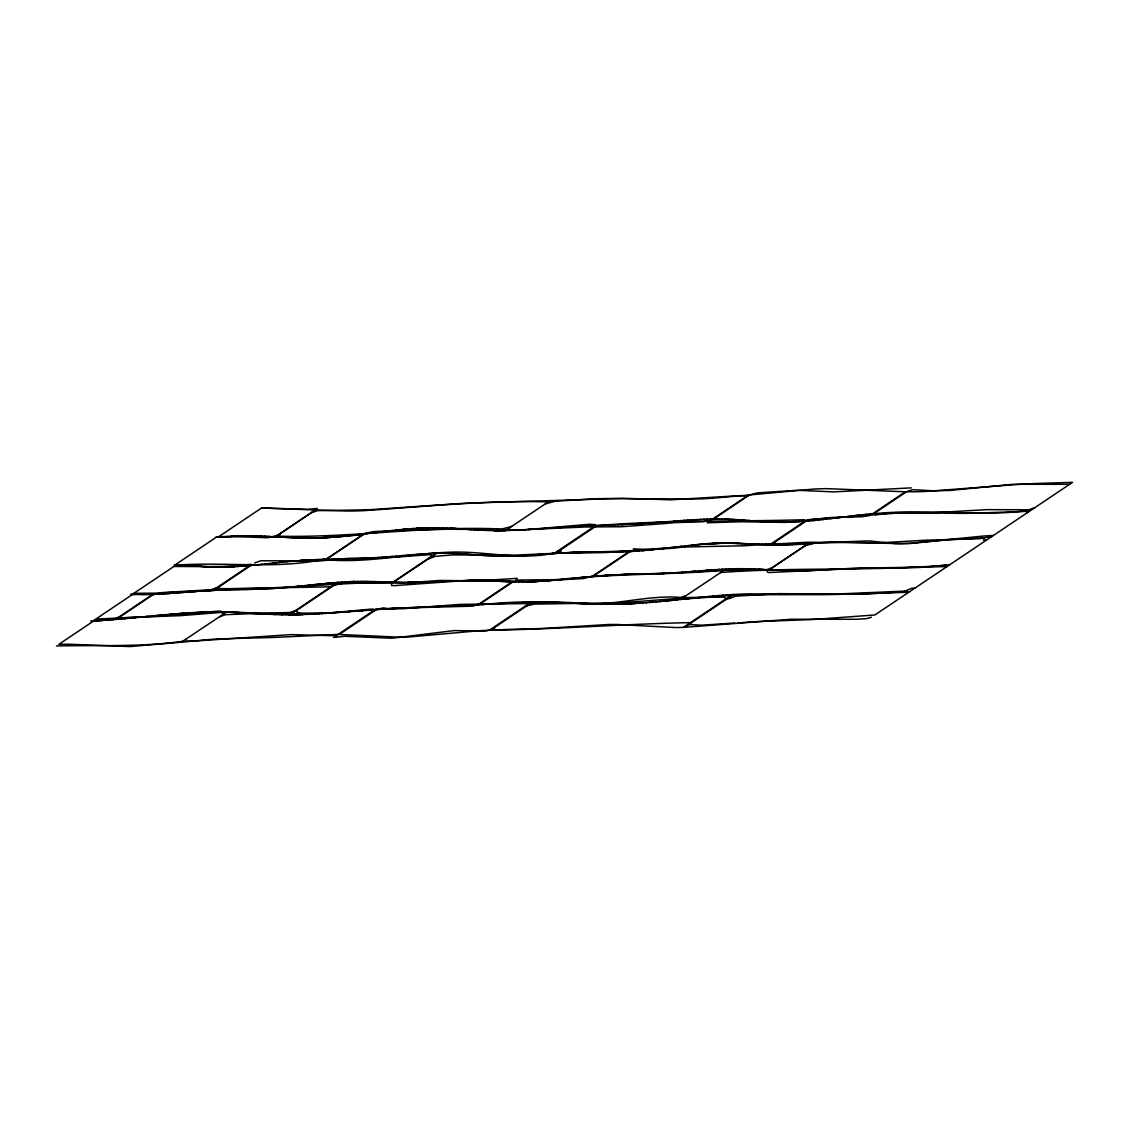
<?xml version="1.0" encoding="UTF-8"?>
<svg xmlns="http://www.w3.org/2000/svg" width="1129" height="1129" viewBox="0 0 1129 1129"><rect width="100%" height="100%" fill="white"/><g stroke="black" fill="none" stroke-linecap="round" stroke-linejoin="round"><path stroke-width="1.5" d="M1027.432 512.622L1027.446 510.618C976.895 517.491 925.949 507.486 875.342 514.641L873.775 513.709M481.97 602.674L481.956 604.678C517.378 600.727 553.21 601.235 588.717 603.592M725.354 599.936L725.382 597.918L723.59 597.114L690.256 597.481L622.898 602.674L534.271 604.114L525.013 606.315M906.897 593.501L906.968 591.441L904.47 591.13L831.254 594.235L778.516 593.614L736.009 596.126L729.249 598.652L726.116 598.765M391.636 583.495L391.551 585.556L394.43 585.626L474.533 579.897L489.393 579.925A193.073 43.424 -7.9 0 0 497.579 580.433L528.4 581.76A96.487 21.705 -7.9 0 0 537.856 581.407M186.384 638.986L186.186 641.131L192.057 641.187L291.31 634.611L337.204 635.825M684.597 596.606L684.301 598.807L687.335 598.779L737.689 594.997L776.964 594.658A121.861 27.406 -7.9 0 0 785.84 594.701L867.411 593.981L903.468 591.794L911.724 588.265L914.857 588.153M297.167 610.013L296.828 612.243L301.514 613.103L322.188 613.23L349.383 611.65M279.95 533.848L279.427 536.204C353.687 537.898 427.651 525.465 501.784 529.049L511.62 526.439M328.708 557.472L328.073 559.885C368.463 563.188 409.291 553.52 449.85 552.208C485.456 550.698 521.598 561.311 556.766 552.476M594.291 527.314L595.181 524.703L589.931 524.237L525.041 529.755A36.269 8.157 -7.9 0 1 516.038 529.797L448.34 529.205L398.678 530.531A126.462 28.451 -7.9 0 1 389.237 530.856L373.247 531.59L364.441 533.495M175.178 564.825L216.26 537.263M275.109 536.882L315.203 509.983L261.505 508.008L218.038 537.164L222.653 536.981M115.285 619.482L152.937 594.221M116.372 619.285L153.77 594.193M250.003 565.403L212.774 590.382L206.311 590.721M226.364 612.172L181.289 642.203L130.061 646.564L70.873 644.278A124.317 27.971 -7.9 0 0 61.926 644.278L58.863 644.334L93.82 620.879A195.712 44.031 -7.9 0 0 103.656 620.273A195.769 44.045 -7.9 0 1 90.63 621.049M325.928 559.335L363.594 534.059M392.878 582.211L435.907 553.337M393.598 582.183L436.627 553.309M493.542 530.574A125.178 28.154 -7.9 0 0 505.566 530.503L550.176 500.641L606.527 498.835A325.378 73.202 -7.9 0 1 621.642 498.693L698.809 498.947A152.457 34.293 -7.9 0 0 711.693 498.298L749.402 494.996L713.5 519.086L710.451 519.128M478.117 604.636L512.185 581.774M513.159 581.745L479.077 604.608L482.295 604.452M489.436 630.194L530.715 602.505A224.516 50.509 -7.9 0 1 545.801 602.378M490.663 630.081L531.759 602.519L528.697 602.576M804.808 521.231L769.978 544.601L764.206 544.474M768.934 569.835L808.054 543.599M769.244 569.835L808.364 543.585L821.249 542.936M865.788 514.387L873.832 513.667L906.474 491.75L912.43 491.764A138.02 31.047 -7.9 0 0 924.75 491.496L1015.479 484.637A251.894 56.662 -7.9 0 1 1035.039 483.522L1072.55 482.351L874.89 614.966L817.989 619.144A179.68 40.418 -7.9 0 1 808.195 619.708L757.742 621.543A159.118 35.789 -7.9 0 0 747.892 622.164L737.773 622.954M94.356 620.061L112.956 619.581L120.704 616.392M427.651 559.335L435.06 556.357L452.094 554.932L514.358 555.172L568.804 552.645A154.221 34.689 -7.9 0 1 578.274 552.293M216.613 587.8L209.754 590.411L157.989 593.134L133.857 593.318M771.855 567.873L765.25 570.3L720.528 570.314L671.572 573.137L622.065 574.351M479.416 603.775L472.896 606.146L389.053 608.39L341.635 612.2M545.236 503.943L555.299 501.205L597.82 498.679L622.234 498.298L670.668 499.822L739.467 495.659L747.906 495.998M254.66 562.919L260.841 560.76L320.227 560.93L347.93 558.347L394.36 557.204L431.066 554.579L431.363 556.371M805.189 545.716L815.18 543.007L836.97 542.4A134.153 30.173 -7.9 0 1 846.016 542.315L900.674 543.656A86.806 19.532 -7.9 0 0 910.214 543.261L983.599 536.035A108.257 24.358 -7.9 0 1 993.407 535.456M151.484 595.209L161.235 592.654L226.661 588.773L330.98 586.798M333.845 585.415L343.244 583.114L402.898 583.086L439.633 580.461L477.779 580.856L517.308 578.344M219.562 616.73L225.617 614.67L260.39 613.343L298.07 614.063L326.239 613.174M1034.714 507.74L1028.646 509.814L987.183 509.631L928.447 513.032L895.311 513.258L808.195 519.693M311.463 512.693L317.475 510.661L360.292 509.941A39.882 8.976 -7.9 0 1 369.592 509.715L449.286 504.254A267.22 60.105 -7.9 0 1 468.888 503.111L550.077 500.641M295.615 610.521L289.673 612.511L261.646 613.301L228.016 611.876L180.626 615.644L117.515 617.986M906.672 491.637L912.542 489.69L934.643 490.861L950.195 490.423L1013.023 484.285L1069.615 484.327M686.206 595.66L680.604 597.439C644.998 594.517 609.477 607.797 573.574 603.084M594.277 575.564L583.905 578.528L525.465 581.731M182.63 641.314C141.111 647.213 98.463 645.04 56.45 645.943M491.623 629.446L486.303 631.012L454.14 630.589L392.045 638.238L344.303 636.262L333.535 637.49M871.475 617.253L866.409 618.664L856.572 619.256L790.977 619.256L683.482 627.371L732.326 594.588A144.808 32.572 -7.9 0 1 748.372 593.84L818.934 594.503A306.284 68.897 -7.9 0 0 836.942 594.418L908.746 592.259M992.038 536.374L979.633 538.702L926.782 540.156L881.213 542.724L807.376 542.245L774.931 544.009L774.607 542.23M489.704 630.01L494.276 628.938L495.899 629.855L502.01 629.756M720.471 572.544C795.479 566.716 871.165 571.584 946.257 565.093L947.302 566.391M396.462 582.254C337.515 582.31 278.538 589.846 219.449 588.534L218.532 587.151M595.251 525.804C664.614 519.777 734.527 521.81 804.074 519.735L804.878 521.189M707.163 522.783L741.527 521.739L785.219 522.431L831.367 517.477L862.302 516.729L870.261 515.388M515.671 580.066L555.031 579.657L585.725 577.074M770.768 544.079L744.378 545.773L676.779 547.128L606.061 552.561L566.278 553.252L560.831 552.9L561.042 550.754L557.909 550.867M251.527 564.373L224.685 566.391L203.333 566.702A53.289 11.982 -7.9 0 0 194.611 566.56L173.908 566.448M370.397 533.17L381.898 531.787M378.243 532.239L366.742 533.636M845.212 516.856L825.934 519.114M363.086 534.073L367.25 533.608M381.39 531.801L385.539 531.336M848.867 516.405L829.561 518.691M359.445 534.511L363.383 534.073M847.808 516.447L859.734 515.12M385.031 531.35L389.166 530.898M851.449 516.009L863.304 514.725M317.461 508.473L307.271 509.306L261.519 507.994M355.833 534.934L364.173 534.045L326.521 559.307L322.485 559.419M388.658 530.926L396.335 530.094M388.955 530.912L392.765 530.489M666.35 548.115L681.902 546.408M691.583 622.587C623.518 623.928 555.553 629.446 487.432 630.264A140.476 31.598 -7.9 0 0 477.525 630.899L408.881 636.954A85.592 19.249 -7.9 0 1 399.581 637.193L338.15 634.385L375.011 609.66L379.302 609.406M822.335 519.523L826.992 519.086M662.765 548.525L667.493 548.073M677.174 546.859L681.591 546.422M352.248 535.344L356.933 534.906M659.181 548.92L663.908 548.482M680.773 546.45L689.043 545.617M946.991 566.603L851.972 568.324L803.34 570.964A118.644 26.687 -7.9 0 1 794.379 570.964L766.21 569.665M818.779 519.919L823.394 519.495M684.343 546.041L688.732 545.632M181.6 642.203L209.458 639.508A124.444 27.999 -7.9 0 1 219.351 638.873L268.956 637.603A208.061 46.797 -7.9 0 0 278.44 637.236L339.406 634.343L376.253 609.618L371.893 609.9M348.692 535.725L353.349 535.301M265.033 563.964L276.591 562.792M862.246 514.753L866.846 514.344M655.639 549.301L660.324 548.877M692.077 598.257L680.392 599.428L725.848 569.072L722.094 569.256M684.978 599.019L688.535 598.638M395.842 530.108L399.878 529.713M272.117 563.202L275.801 562.821M261.491 564.331L265.964 563.921M307.751 585.302L311.435 584.921M304.209 585.683L323.543 583.778M949.503 564.909L925.413 567.068A110.882 24.951 -7.9 0 1 915.675 567.605L867.128 568.169A180.471 40.602 -7.9 0 0 857.786 568.437L768.172 572.544L766.958 571.359M676.85 599.809L681.436 599.4M691.033 598.299L695.619 597.89M275.659 562.821L280.133 562.425M819.823 519.89L811.751 520.638M300.681 586.05L305.888 585.626M314.822 584.554L330.501 583.114M687.9 545.66L692.571 545.251M652.11 549.668L656.768 549.273M673.321 600.176L677.075 599.795M694.575 597.918L699.147 597.523M677.894 599.767L662.794 601.235M345.178 536.092L349.792 535.696M257.976 564.698L262.422 564.302M279.188 562.454L283.647 562.059M297.167 586.403L300.822 586.036M302.36 585.993L293.667 586.755M96.515 619.073L157.552 616.124L218.744 611.071L221.397 611.297L222.907 614.289M567.859 578.923L579.008 577.808M578.415 577.836L586.022 577.117M673.533 600.176L666.293 600.896M698.103 597.551L706.161 596.804M564.345 579.276L568.437 578.895M701.617 597.199L709.647 596.465M399.37 529.741L403.378 529.374M282.716 562.101L287.147 561.72M258.908 564.655L251.005 565.361L213.776 590.34L221.82 590.015M816.295 520.257L808.293 520.949M691.428 545.293L696.071 544.912M648.611 550.021L653.239 549.64M141.294 617.041L148.322 616.349M153.346 615.954L137.794 617.38M581.929 577.483C628.063 573.814 674.493 574.449 720.612 570.582L721.629 571.909M560.859 579.614L564.937 579.248M151.766 616.011L163.79 614.952M134.323 617.704L139.375 617.323M667.338 600.854L659.322 601.559M341.706 536.43L346.264 536.049M290.195 587.08L293.808 586.741M295.346 586.699L286.752 587.39M155.252 615.658L167.247 614.628M135.903 617.662L127.379 618.367M585.429 577.131L589.493 576.778M557.387 579.939L561.438 579.6M286.202 561.748L290.619 561.395M251.146 565.361L255.408 565.008M869.302 514.02L872.773 513.695L905.43 491.792L826.64 488.645A120.309 27.068 -7.9 0 0 814.122 489.04L748.541 495.024L712.639 519.114L718.637 519.1M325.35 583.495L328.962 583.171M708.617 596.507L713.119 596.14M402.87 529.388L410.25 528.767M403.166 529.374L406.835 529.049M694.928 544.94L699.528 544.587M649.754 549.978L641.738 550.627M132.432 617.986L123.936 618.678M588.915 576.792L592.951 576.453L630.222 551.446L625.297 551.658M553.93 580.25L557.966 579.925M712.074 596.183L716.562 595.83M655.878 601.884L660.366 601.531M338.263 536.727L363.326 534.61M289.673 561.423L297.463 560.803M251.936 565.333L243.172 565.982M395.912 556.16L403.138 555.539M402.785 555.553L406.567 555.242M165.667 614.684L174.106 614.035M873.832 513.667L883.979 512.848A98.279 22.1 -7.9 0 1 893.716 512.326L957.801 513.342A195.557 43.989 -7.9 0 0 969.769 513.3L1020.023 511.592A412.043 92.691 -7.9 0 1 1029.394 511.31M396.265 556.145L389.053 556.766M328.821 583.171L333.93 582.818M596.013 576.171L592.048 576.482L629.319 551.488A107.495 24.175 -7.9 0 0 639.183 550.867M120.507 618.974L125.517 618.621M652.463 602.18L656.923 601.842M406.214 555.256L409.982 554.946M389.195 556.752L392.836 556.456M698.385 544.63L702.944 544.305M642.57 550.599L646.296 550.303M283.337 587.687L288.431 587.334M554.522 580.235L547.142 580.814M169.11 614.374L177.507 613.753M117.091 619.271L122.087 618.918M715.518 595.872L719.977 595.547M293.117 561.113L296.659 560.831M804.892 521.231L809.352 520.921M385.652 557.049L389.406 556.752M244.301 565.939L248.507 565.643M409.629 554.96L413.383 554.664M332.251 582.874L337.317 582.536L289.49 614.628L284.988 614.67M595.491 576.185L599.414 575.889M699.232 570.935L691.922 571.5M112.985 619.567L118.672 619.214M649.062 602.449L652.675 602.166M653.493 602.138L645.689 602.717M334.876 537.009L339.349 536.684M808.477 543.303C766.944 549.16 725.199 537.644 683.948 546.845A43.057 9.681 -7.9 0 1 672.912 548.242L649.994 549.611L633.242 548.849M702.083 570.681L712.724 569.877M692.232 571.486L695.831 571.203M698.696 570.949L702.619 570.653M718.933 595.576L723.364 595.265M382.279 557.317L386.005 557.034M413.031 554.678L416.77 554.395M642.881 550.585L638.365 550.896A107.495 24.175 -7.9 0 1 628.5 551.516M285.016 587.63L279.95 587.955A130.343 29.326 -7.9 0 1 270.014 588.618M547.367 580.8L551.107 580.518M688.535 571.768L692.444 571.486M175.926 613.809L184.225 613.245M660.282 522.191L674.888 521.118M296.532 560.831L300.836 560.534A123.88 27.872 -7.9 0 1 310.729 559.899L313.947 559.744M701.801 544.333L706.302 544.037M182.997 592.358L189.037 592.005M598.892 575.903L602.787 575.621A136.27 30.652 -7.9 0 1 612.68 574.986M705.47 570.399L709.153 570.131M685.162 572.022L689.057 571.754M109.612 619.821L113.747 619.539M348.367 611.678L358.472 610.902M355.861 611.128L362.861 610.606M734.683 623.025L701.645 625.184L687.744 624.506M409.742 528.781L413.609 528.513M342.68 536.458L313.396 538.11A93.298 20.985 -7.9 0 0 304.477 538.081L260.926 536.388M656.923 522.445L661.227 522.148M673.745 521.146L678.247 520.864M661.411 522.148L653.564 522.685M801.449 521.485L805.951 521.203L771.121 544.559L767.903 544.517M245.106 565.925L236.511 566.448M382.618 557.303L375.59 557.797M179.638 592.612L184.126 592.316M185.678 592.259L172.935 593.106M186.356 592.104L192.396 591.751M342.383 612.172L346.024 611.904M361.844 610.634L366.219 610.352M338.277 612.44L342.651 612.158M722.334 595.308L726.737 595.011M677.104 520.906L681.591 520.61M416.418 554.41L420.115 554.156M189.728 591.85L195.754 591.511M174.064 593.064L178.946 592.767M335.638 582.592L339.137 582.338M708.843 570.145L712.512 569.891M681.817 572.276L685.698 572.008M179.299 613.541L182.686 613.287M106.267 620.075L110.374 619.807M365.203 610.38L369.578 610.097M334.932 612.694L339.307 612.412M331.531 537.249L335.962 536.967M650.233 522.925L654.707 522.642M535.188 554.833L549.131 553.845M193.073 591.596L200.863 591.088M194.202 591.554L202.401 591.046M543.811 581.054L547.734 580.786M368.548 610.14L372.923 609.858M642.359 602.942L646.734 602.674M680.448 520.652L684.922 520.384M375.717 557.797L379.273 557.557M548.539 553.873L555.764 553.393M175.602 593.021L166.302 593.558M712.201 569.891L716.054 569.651M678.487 572.516L682.339 572.262M107.029 620.047L102.937 620.301A195.712 44.031 -7.9 0 1 93.1 620.908L132.799 594.263L136.426 594.32M331.601 612.934L335.948 612.652M725.693 595.039L730.068 594.771M537.884 528.894L554.889 527.737M646.903 523.15L651.377 522.882M531.858 555.059L535.767 554.805M182.644 613.301L187.541 613.019M328.271 613.16L332.618 612.892M413.101 528.527L416.911 528.287A85.621 19.264 -7.9 0 1 429.613 527.779M554.494 527.751L564.796 527.102M534.567 529.106L538.293 528.88M683.779 520.427L688.238 520.159M648.046 523.122L643.601 523.376A275.067 61.883 -7.9 0 1 630.518 524.138M419.762 554.17L423.431 553.93M551.869 553.633L555.397 553.408L596.945 525.535L593.374 525.662M705.159 544.079L709.619 543.811A87.074 19.588 -7.9 0 1 719.244 543.359M342.44 582.127L338.39 582.366L290.195 614.698A154.052 34.66 -7.9 0 0 302.445 614.472L306.608 614.331M378.328 609.434L382.618 609.18A377.693 84.957 -7.9 0 1 399.003 608.192M218.476 536.882L235.284 536.501M557.797 527.525L561.296 527.314M531.265 529.332L534.977 529.092M798.147 521.711L802.592 521.443M237.64 566.419L241.747 566.165M375.943 557.782L372.288 558.008A144.357 32.473 -7.9 0 1 362.578 558.516M528.555 555.27L532.451 555.045M167.431 593.515L172.285 593.247M199.734 591.13L205.704 590.82M715.518 569.665L719.356 569.439M675.17 572.728L679.009 572.488M324.969 613.372L371.046 609.11L373.784 609.279L374.207 611.001M729.024 594.814L733.37 594.56L684.513 627.329A88.485 19.899 -7.9 0 1 675.269 627.541L617.196 624.492A101.384 22.806 -7.9 0 0 608.206 624.52L549.244 628.077A197.109 44.341 -7.9 0 1 539.591 628.543L502.222 629.615M639.056 603.168L643.403 602.914M687.095 520.201L691.527 519.947M555.186 553.408L559.067 553.182M540.523 581.252L544.404 581.026M561.099 527.314L564.585 527.102M531.674 529.318L527.991 529.529L585.485 526.961A114.382 25.727 -7.9 0 0 594.517 526.904L621.627 526.721L665.122 523.546A123.484 27.773 -7.9 0 1 675.495 522.586L703.663 521.697L713.33 519.199M529.148 555.256L522.021 555.666M154.391 593.783L132.319 594.588M675.707 572.713L671.896 572.925A169.294 38.076 -7.9 0 1 662.215 573.433M185.96 613.075L190.829 612.807M321.68 613.583L325.999 613.343M564.387 527.116L568.07 526.904A320.523 72.101 -7.9 0 1 581.026 526.199M423.079 553.944L426.706 553.732M562.341 552.984L554.043 553.45L595.59 525.578L612.511 524.957M203.037 590.919L208.978 590.622A174.614 39.275 -7.9 0 1 218.659 590.142M163.028 593.755L168.969 593.459M528.386 529.515L512.157 530.15L509.631 529.84L509.32 528.047M690.383 519.989L694.787 519.763M341.692 582.141L345.714 581.929A97.362 21.903 -7.9 0 1 355.212 581.548M718.82 569.453L722.616 569.242M318.42 613.767L322.711 613.541M640.101 603.126L635.782 603.352A133.448 30.017 -7.9 0 1 623.039 603.902M238.445 566.391L233.251 566.645A85.522 19.235 -7.9 0 1 223.796 566.984M189.249 612.864L194.089 612.624M216.994 536.769L248.324 535.753L265.047 536.543M521.471 529.896L525.126 529.713M794.901 521.88L799.29 521.669M560.605 553.041L631.153 550.825M522.233 555.651L525.86 555.454M159.782 593.939L164.157 593.713M165.695 593.671L156.564 594.08M541.101 581.237L537.277 581.435A96.487 21.705 -7.9 0 1 527.822 581.774M693.658 519.792L701.236 519.439M694.603 519.763L698.032 519.58M266.783 588.788L271.694 588.562A130.343 29.326 -7.9 0 0 281.629 587.899M315.174 613.95L319.436 613.739M426.353 553.746L429.937 553.563M615.926 574.816L612.158 575A136.27 30.652 -7.9 0 0 602.251 575.649M401.261 608.051L404.718 607.882M405.466 607.854L398.029 608.221A377.693 84.957 -7.9 0 0 381.644 609.208M627.301 524.308L631.661 524.11A275.067 61.883 -7.9 0 0 644.744 523.334M518.253 530.066L521.88 529.882M313.156 559.772L309.783 559.928A123.88 27.872 -7.9 0 0 299.905 560.563M518.804 555.821L522.6 555.637M804.822 543.755L808.364 543.585M192.509 612.68L197.307 612.468A130.766 29.41 -7.9 0 1 212.887 612.017M477.892 604.65L488.744 604.128M311.957 614.105L316.191 613.908M628.444 524.265L620.894 524.604M801.604 543.924L805.132 543.755M404.492 607.882L408.684 607.684M468.253 605.116L478.865 604.622M487.545 604.17L495.165 603.817M580.631 526.213L584.243 526.058M798.401 544.065L801.915 543.91M263.579 588.943L268.462 588.731M407.71 607.727L411.902 607.543M465.035 605.271L469.227 605.088M493.98 603.86L501.586 603.507M461.846 605.412L466.023 605.229M215.456 537.291L219.463 537.122M621.839 524.576L625.226 524.42M515.05 530.207L518.648 530.051M174.487 565.29C225.419 561.311 277.805 570.018 327.664 558.545M615.39 574.83L619.115 574.661M410.928 607.571L415.091 607.388M458.642 605.567L462.819 605.384M500.401 603.549L504.776 603.366M308.753 614.247L312.973 614.063M583.834 526.072L587.433 525.916M429.584 553.577L433.127 553.422M313.015 559.772L317.136 559.603M437.869 581.633L445.588 581.308M725.312 569.101L728.812 568.945M439.195 581.59L431.49 581.915M414.117 607.43L418.294 607.247M503.59 603.408L507.965 603.239M417.321 607.289L421.47 607.12M452.263 605.836L459.616 605.525M221.228 537.023L225.828 536.839M587.024 525.931L590.608 525.775M617.704 524.745L622.037 524.562M515.614 555.962L519.382 555.807M795.211 544.206L798.711 544.051M444.247 581.364L448.763 581.181M432.252 581.887L436.006 581.731M449.074 605.977L453.237 605.807M420.496 607.148L427.835 606.852M442.723 606.245L450.048 605.948M700.093 519.481L704.411 519.312M590.199 525.789L593.783 525.648M614.529 524.872L618.847 524.703M359.403 558.657L362.931 558.516A144.357 32.473 -7.9 0 0 372.641 557.994M447.423 581.223L451.939 581.054M260.404 589.07L265.259 588.886M618.593 574.689L622.291 574.534M659.04 573.56L662.737 573.405A169.294 38.076 -7.9 0 0 672.418 572.911M153.389 594.207L159.245 593.995M506.78 603.267L511.141 603.098M426.861 606.88L431.01 606.725M439.548 606.372L443.697 606.202M430.036 606.753L440.522 606.329M224.417 536.896L229.004 536.712M611.368 524.999L615.672 524.83M511.889 530.32L515.459 530.193M792.05 544.319L795.536 544.192M622.135 551.785L627.018 551.601M428.328 582.028L432.83 581.858M509.955 603.14L514.302 602.985M305.592 614.374L309.783 614.218M316.205 559.631L320.297 559.49M450.598 581.096L455.1 580.927M227.578 536.769L232.151 536.6M356.256 558.756L359.756 558.643M728.501 568.96L731.959 568.833A100.904 22.707 -7.9 0 1 741.118 568.691M625.438 574.435L595.449 576.213L595.152 574.407M655.878 573.673L659.562 573.532M425.181 582.141L429.669 581.985M220.141 590.072L224.967 589.902M257.257 589.183L262.083 589.013M513.116 603.027L517.449 602.872M748.188 495.264L757.742 492.851L797.356 490.282L833.71 491.891L911.272 487.869M703.268 519.34L707.544 519.199M277.438 535.315L267.813 537.785L231.318 536.261M432.774 553.436L436.26 553.323M512.467 556.061L516.207 555.934M986.675 539.972L983.528 540.085L983.867 537.856L948.162 539.803L909.791 543.543L894.817 543.585L869.005 540.904L821.813 542.569M453.759 580.969L458.233 580.828M374.842 609.773L383.677 607.854L387.967 608.968L403.251 608.714L460.42 604.368L530.207 603.549M508.756 530.432L512.298 530.305M788.917 544.418L792.375 544.305M652.76 573.772L656.415 573.645M422.048 582.239L426.522 582.098M156.07 594.122L150.27 594.306A103.459 23.272 -7.9 0 1 141.153 594.433M516.263 602.914L520.596 602.773M319.352 559.518L323.416 559.391M619.002 551.883L623.857 551.728M624.916 574.449L628.557 574.336M223.288 589.959L228.1 589.804M254.138 589.267L258.936 589.126M233.858 536.557L238.388 536.416M353.137 558.855L356.609 558.742M456.892 580.87L461.352 580.729M519.396 602.801L523.701 602.674M722.348 543.275L718.115 543.402A87.074 19.588 -7.9 0 0 708.476 543.853M785.812 544.503L789.242 544.418M628.034 574.351L631.661 574.252M649.641 573.857L653.282 573.744M418.944 582.324L423.389 582.197M226.421 589.86L231.205 589.719M706.401 519.241L710.635 519.128A114.368 25.727 -7.9 0 1 719.681 519.058M505.665 530.503L509.165 530.418M315.555 537.968L319.747 537.841A93.679 21.07 -7.9 0 0 332.618 537.206M581.379 552.222L576.552 552.349A154.221 34.689 -7.9 0 0 567.068 552.716M350.046 558.926L353.49 558.841M513.06 556.047L509.377 556.145A99.662 22.425 -7.9 0 1 500.359 556.188M646.55 573.927L650.177 573.842M251.033 589.352L255.817 589.211M522.515 602.717L526.806 602.604M619.948 603.987L624.083 603.874A133.448 30.017 -7.9 0 0 636.827 603.323M236.977 536.458L241.479 536.346M615.912 551.954L620.724 551.813M631.139 574.266L634.752 574.181M460.011 580.786L464.442 580.659M229.526 589.775L234.282 589.648M436.048 553.323L439.717 553.238M325.575 559.335L329.005 559.264M634.23 574.195L637.843 574.111M640.383 574.068L647.086 573.913M252.713 589.296L244.88 589.479M525.62 602.632L529.882 602.533A224.516 50.509 -7.9 0 1 544.982 602.406M786.137 544.488L782.75 544.559A135.155 30.398 -7.9 0 1 773.746 544.601M579.657 552.279L584.455 552.152M346.97 558.996L350.399 558.911M637.306 574.125L640.919 574.04M358.302 581.491L354.464 581.576A97.362 21.903 -7.9 0 0 344.952 581.957M420.284 582.282L415.867 582.395A156.564 35.225 -7.9 0 1 406.807 582.465M232.602 589.705L237.358 589.592M249.636 589.366L241.818 589.536M240.054 536.388L244.541 536.289A170.691 38.4 -7.9 0 1 256.523 536.261L262.351 536.346M235.679 589.648L240.435 589.536M238.755 589.592L243.497 589.479M616.886 604.043L620.992 603.944M617.634 551.898L609.815 552.039M328.666 559.278L335.13 559.165M343.908 559.038L347.323 558.982M463.102 580.715L467.491 580.616A149.959 33.729 -7.9 0 1 476.494 580.574M312.507 538.011L316.642 537.926M721.219 543.317L725.411 543.232M582.719 552.208L590.523 552.081M331.728 559.222L334.918 559.165M340.859 559.095L344.26 559.024M432.647 527.737L429.105 527.793A85.621 19.264 -7.9 0 0 416.403 528.316M334.777 559.18L341.212 559.081M220.748 567.026L225.729 566.913A85.522 19.235 -7.9 0 0 235.185 566.575M782.439 522.247L786.617 522.162A84.153 18.925 -7.9 0 0 796.03 521.852M439.125 553.266L442.751 553.21M610.944 552.01L614.571 551.954M357.54 581.52L361.322 581.449M613.851 604.071L617.916 604.001M585.768 552.166L589.945 552.095M606.795 552.067L611.537 551.982M588.802 552.137L593.544 552.053M521.739 581.844L525.352 581.802M215.907 611.989L211.306 612.059A130.766 29.41 -7.9 0 0 195.769 612.511M309.501 538.025L313.594 537.968M725.1 543.232L731.38 543.218M724.268 543.261L731.07 543.232M603.789 552.081L608.517 552.01M610.845 604.086L614.882 604.043M591.808 552.109L596.535 552.039M600.797 552.095L605.511 552.025M432.153 527.751L435.639 527.723M599.527 552.039L602.519 552.025M594.814 552.109L601.94 552.053M217.756 567.026L222.681 566.956M360.574 581.477L364.328 581.449M779.462 522.247L783.582 522.205M442.159 553.224L445.729 553.196M518.775 581.844L522.332 581.83M607.868 604.086L611.89 604.057M214.327 612.045L218.885 611.989M306.523 538.011L310.588 537.997M744.082 568.706L740.807 568.706A100.904 22.707 -7.9 0 0 731.648 568.847M403.857 582.451L408.148 582.423A156.564 35.225 -7.9 0 0 417.208 582.352M363.566 581.477L367.278 581.463M138.19 594.404L142.282 594.39A103.459 23.272 -7.9 0 0 151.399 594.277M548.765 602.392L544.757 602.406A224.516 50.509 -7.9 0 0 529.67 602.533M435.131 527.751L438.588 527.751M214.82 566.998L219.689 566.97M604.918 604.057L608.912 604.043M217.304 612.045L221.834 612.017M479.43 580.602L475.902 580.602A149.959 33.729 -7.9 0 0 466.912 580.631M547.72 602.434L551.7 602.42M722.616 519.086L718.552 519.1A114.368 25.727 -7.9 0 0 709.506 519.171M776.526 522.205L780.591 522.205M307.624 537.983L297.83 537.841M303.602 537.983L306.82 538.011M770.811 544.573L774.057 544.601A135.155 30.398 -7.9 0 0 783.06 544.559M445.151 553.224L448.665 553.238M515.84 581.816L519.354 581.816M400.922 582.423L405.184 582.409M282.067 614.628L286.54 614.613M258.654 536.317L255.098 536.303A170.691 38.4 -7.9 0 0 243.116 536.346M730.237 543.261L734.302 543.261M366.53 581.491L370.199 581.506M601.997 604.015L605.963 604.029M743.771 568.72L749.882 568.818M550.656 602.463L577.427 603.168M224.742 612.059L220.282 612.073L230.499 612.2M490.635 530.517L494.05 530.545A125.178 28.154 -7.9 0 0 506.074 530.489M497.437 556.145L500.937 556.174A99.662 22.425 -7.9 0 0 509.955 556.117M482.337 580.659L475.154 580.631A149.959 33.729 -7.9 0 0 466.164 580.659M139.333 594.362L132.418 594.277L176.082 564.994L183.575 565.192M258.033 536.346L261.547 536.374M516.433 581.788L506.469 581.618M512.947 581.76L516.052 581.802M398.015 582.366L402.249 582.381M599.104 603.973L603.041 603.987M283.605 614.585L273.43 614.43M279.159 614.585L282.335 614.628M721.487 519.128L728.374 519.227M438.08 527.779L441.481 527.808M216.754 566.941L209.077 566.857M369.451 581.534L373.092 581.562M553.577 602.505L556.696 602.547M777.669 522.162L770.797 522.05M733.158 543.303L737.181 543.331M448.298 553.252L451.558 553.295M448.086 553.252L454.394 553.393M480.996 580.701L485.216 580.729M399.341 582.324L392.257 582.225M556.47 602.561L559.575 602.618M596.225 603.902L600.134 603.93M487.756 530.447L491.143 530.503M765.025 544.446L768.214 544.517M746.692 568.762L752.718 568.917M301.796 537.884L294.994 537.757M494.573 556.075L498.03 556.131M372.344 581.59L375.957 581.633M559.349 602.632L562.44 602.688M593.36 603.817L597.255 603.86M226.096 612.172L229.229 612.243M724.381 519.185L733.977 519.467M440.973 527.836L444.346 527.892M736.87 543.345L740.031 543.416M736.037 543.374L742.868 543.515M264.426 536.444L270.918 536.6M263.805 536.458L270.113 536.628M213.861 566.885L203.474 566.617M483.875 580.772L490.917 580.899M375.209 581.661L378.822 581.717M562.228 602.703L565.29 602.787M273.698 614.416L277.819 614.458M761.355 544.39L765.335 544.446M510.661 581.661L500.824 581.407M389.42 582.141L393.019 582.197M590.509 603.733L594.39 603.789M774.776 522.106L762.484 521.626M484.92 530.362L488.264 530.432M298.931 537.813L289.377 537.531M486.74 580.856L490.325 580.927M378.06 581.745L381.658 581.816M386.57 582.042L390.168 582.112M565.079 602.787L568.127 602.872M380.91 581.844L387.318 582.014M567.915 602.886L570.964 602.971M587.673 603.634L591.554 603.69M228.947 612.257L236.144 612.412M758.533 544.291L762.498 544.347M491.75 555.962L495.165 556.047M174.388 564.853L178.001 564.923M507.81 581.576L501.572 581.379M584.85 603.521L587.884 603.62M130.724 594.136L133.561 594.249M270.593 614.331L274.968 614.374M727.231 519.269L732.933 519.509M292.171 537.644L295.29 537.743M489.577 580.955L496.548 581.125M570.752 602.985L573.786 603.084M582.028 603.422L585.062 603.521M443.838 527.92L447.155 528.005M269.492 536.656L276.534 536.839M210.996 566.8L204.603 566.575M492.399 581.054L495.956 581.139M576.383 603.196L582.239 603.408M231.784 612.355L238.939 612.539M485.428 530.334L479.331 530.108M741.725 543.557L745.676 543.628M755.71 544.164L759.662 544.249M752.408 568.917L755.527 569.03M495.208 581.167L502.165 581.35M272.131 614.275L264.99 614.077M267.785 614.204L270.861 614.317M744.533 543.67L754.059 544.009M272.315 536.755L275.73 536.868M747.342 543.797L753.749 544.023M752.916 544.051L756.853 544.136M453.802 553.422L457.189 553.52M234.606 612.468L244.485 612.821M279.315 536.967L275.434 536.868L315.527 509.969L346.744 511.042A141.506 31.838 -7.9 0 0 362.084 510.745C424.038 506.808 486.105 499.964 548.186 501.911M286.583 537.39L290.463 537.489M488.97 555.835L492.343 555.948M446.647 528.019L455.424 528.457M479.613 530.094L482.619 530.221M278.228 536.995L287.669 537.362M281.008 537.136L284.085 537.249M755.216 569.044L763.797 569.482M262.21 613.95L266.529 614.035M765.307 521.781L769.131 521.894M178.876 565.121L191.761 565.7M240.181 612.722L243.215 612.864M456.596 553.535L459.955 553.662M263.749 613.894L256.692 613.654M732.848 519.509L736.743 519.622M449.441 528.16L452.489 528.301M476.565 529.953L479.839 530.094M757.996 569.171L766.52 569.651M205.407 566.546L189.827 565.77M242.947 612.878L258.231 613.597M260.982 613.753L253.94 613.499M486.218 555.68L489.549 555.807M245.699 613.019L248.719 613.174M181.642 565.262L188.247 565.544M248.451 613.174L254.208 613.484M766.365 521.753L751.745 520.836M199.113 566.264L202.641 566.405M735.6 519.665L742.176 519.975M452.193 528.301L455.213 528.471M473.841 529.783L477.073 529.938M459.362 553.69L462.678 553.845M474.349 529.769L468.422 529.416M483.494 555.51L486.797 555.651M196.39 566.081L199.918 566.236M187.118 565.587L190.97 565.728M454.931 528.471L460.844 528.824M193.68 565.911L197.194 566.052M738.324 519.834L744.872 520.173M468.718 529.416L471.626 529.586M457.64 528.654L463.539 529.021M462.086 553.859L468.055 554.226M760.918 521.4L749.077 520.624M465.727 529.233L468.93 529.402M460.336 528.838L466.235 529.219M480.799 555.313L484.073 555.482M464.795 554.043L467.688 554.24M743.729 520.215L750.206 520.582M481.377 555.299L475.45 554.889M746.41 520.413L749.162 520.624M467.477 554.254L470.722 554.438M475.662 554.889L478.71 555.087M470.13 554.466L476.043 554.875M303.207 614.458A154.532 34.759 -7.9 0 1 287.951 614.684M672.207 572.925A169.294 38.076 -7.9 0 1 662.525 573.419M416.615 582.366A156.564 35.225 -7.9 0 1 407.555 582.437M207.44 590.679A174.614 39.275 -7.9 0 1 217.107 590.199M639.508 550.853A107.495 24.175 -7.9 0 1 629.629 551.474M568.212 552.674A154.221 34.689 -7.9 0 1 577.695 552.321M372.429 558.008A144.357 32.473 -7.9 0 1 362.719 558.516M300.032 560.563A123.88 27.872 -7.9 0 1 309.925 559.928M234.395 566.603A85.522 19.235 -7.9 0 1 224.939 566.941M567.859 526.904A320.523 72.101 -7.9 0 1 580.814 526.213M505.863 530.503A125.178 28.154 -7.9 0 1 493.839 530.559M416.7 528.301A85.621 19.264 -7.9 0 1 429.401 527.779M331.827 537.235A93.679 21.07 -7.9 0 1 318.942 537.87M243.737 536.317A170.691 38.4 -7.9 0 1 255.718 536.275M303.475 614.444A154.532 34.759 -7.9 0 1 288.22 614.67M150.637 594.291A103.459 23.272 -7.9 0 1 141.52 594.418M635.994 603.352A133.448 30.017 -7.9 0 1 623.264 603.902M537.489 581.421A96.487 21.705 -7.9 0 1 528.033 581.774M345.573 581.943A97.362 21.903 -7.9 0 1 355.085 581.562M709.308 543.825A87.074 19.588 -7.9 0 1 718.933 543.374M509.588 556.131A99.662 22.425 -7.9 0 1 500.57 556.188M794.985 521.88A84.153 18.925 -7.9 0 1 785.558 522.205M331.531 537.249A93.679 21.07 -7.9 0 1 318.646 537.884M644.546 523.348A275.067 61.883 -7.9 0 1 631.478 524.11"/></g></svg>
